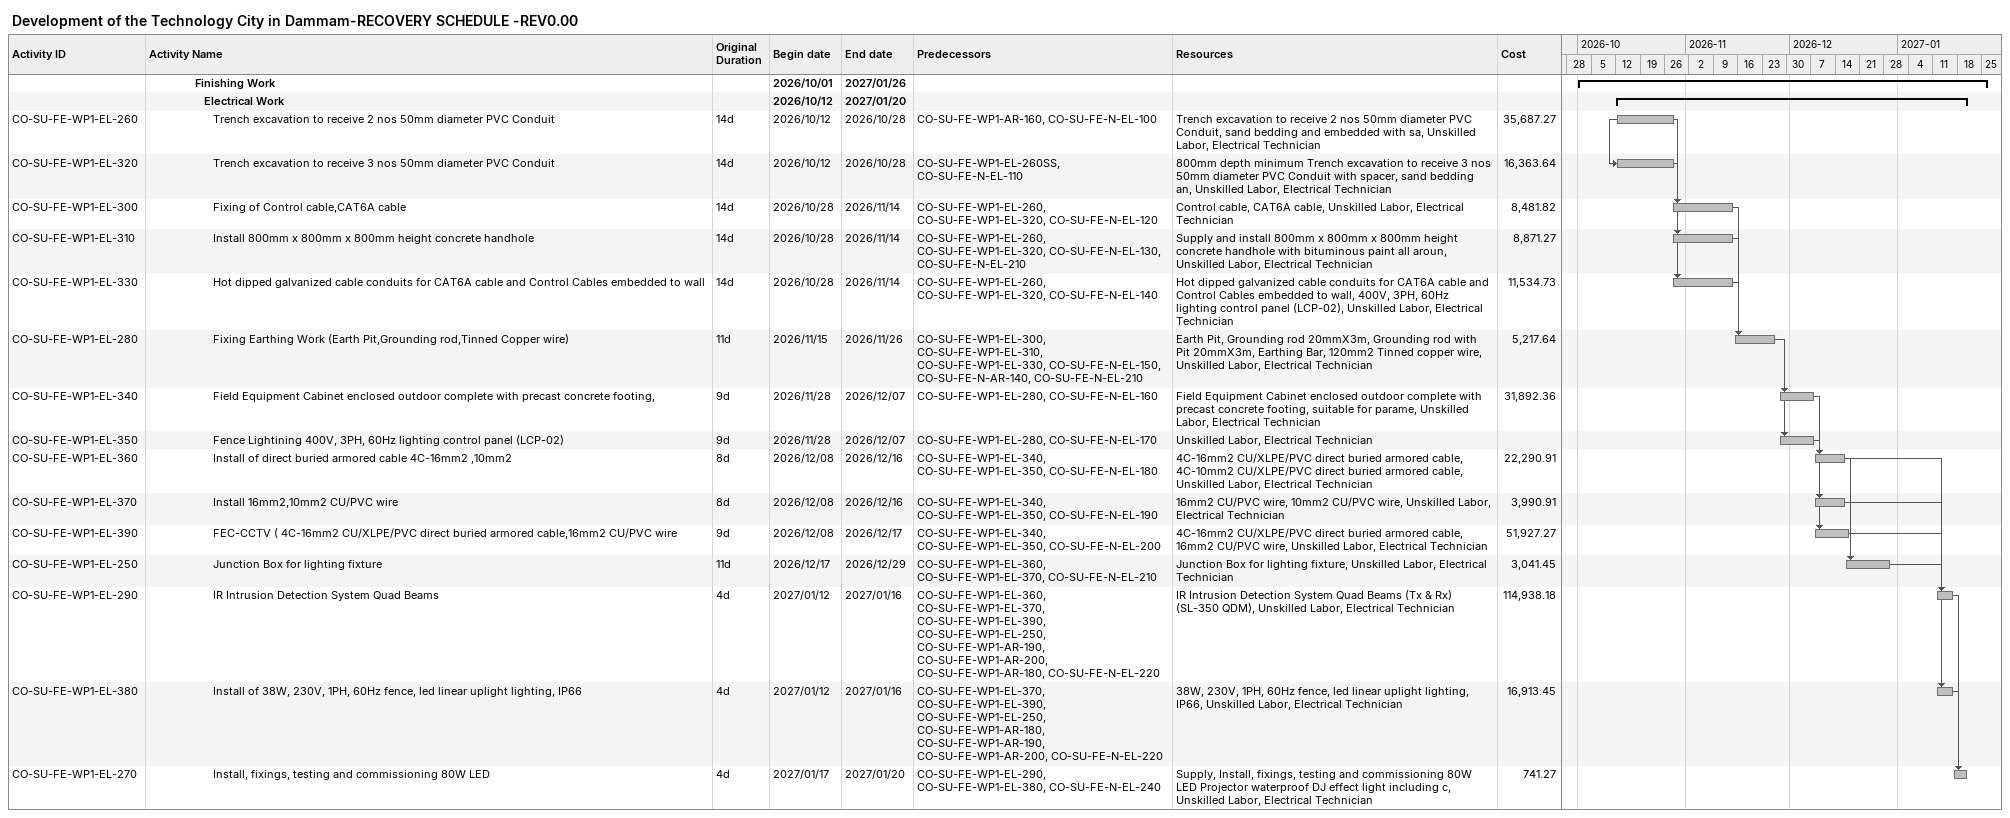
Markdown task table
Development of the Technology City in Dammam-RECOVERY SCHEDULE -REV0.00

| ID | Level | Task | Original duration | Start | Finish | Predecessors | Resources | Cost |
|---|---|---|---|---|---|---|---|---|
|  | 6 | **Finishing Work** |  | 2026-10-01 | 2027-01-26 |  |  |  |
|  | 7 | **Electrical Work** |  | 2026-10-12 | 2027-01-20 |  |  |  |
| CO-SU-FE-WP1-EL-260 | 8 | Trench excavation to receive 2 nos 50mm diameter PVC Conduit | 14d | 2026-10-12 | 2026-10-28 | CO-SU-FE-WP1-AR-160, CO-SU-FE-N-EL-100 | Trench excavation to receive 2 nos 50mm diameter PVC Conduit, sand bedding and embedded with sa, Unskilled Labor, Electrical Technician | 35687.27 |
| CO-SU-FE-WP1-EL-320 | 8 | Trench excavation to receive 3 nos 50mm diameter PVC Conduit | 14d | 2026-10-12 | 2026-10-28 | CO-SU-FE-WP1-EL-260SS, CO-SU-FE-N-EL-110 | 800mm depth minimum Trench excavation to receive 3 nos 50mm diameter PVC Conduit with spacer, sand bedding an, Unskilled Labor, Electrical Technician | 16363.64 |
| CO-SU-FE-WP1-EL-300 | 8 | Fixing of Control cable,CAT6A cable | 14d | 2026-10-28 | 2026-11-14 | CO-SU-FE-WP1-EL-260, CO-SU-FE-WP1-EL-320, CO-SU-FE-N-EL-120 | Control cable, CAT6A cable, Unskilled Labor, Electrical Technician | 8481.82 |
| CO-SU-FE-WP1-EL-310 | 8 | Install 800mm x 800mm x 800mm height concrete handhole | 14d | 2026-10-28 | 2026-11-14 | CO-SU-FE-WP1-EL-260, CO-SU-FE-WP1-EL-320, CO-SU-FE-N-EL-130, CO-SU-FE-N-EL-210 | Supply and install 800mm x 800mm x 800mm height concrete handhole with bituminous paint all aroun, Unskilled Labor, Electrical Technician | 8871.27 |
| CO-SU-FE-WP1-EL-330 | 8 | Hot dipped galvanized cable conduits for CAT6A cable and Control Cables embedded to wall | 14d | 2026-10-28 | 2026-11-14 | CO-SU-FE-WP1-EL-260, CO-SU-FE-WP1-EL-320, CO-SU-FE-N-EL-140 | Hot dipped galvanized cable conduits for CAT6A cable and Control Cables embedded to wall, 400V, 3PH, 60Hz lighting control panel (LCP-02), Unskilled Labor, Electrical Technician | 11534.73 |
| CO-SU-FE-WP1-EL-280 | 8 | Fixing Earthing Work (Earth Pit,Grounding rod,Tinned Copper wire) | 11d | 2026-11-15 | 2026-11-26 | CO-SU-FE-WP1-EL-300, CO-SU-FE-WP1-EL-310, CO-SU-FE-WP1-EL-330, CO-SU-FE-N-EL-150, CO-SU-FE-N-AR-140, CO-SU-FE-N-EL-210 | Earth Pit, Grounding rod 20mmX3m, Grounding rod with Pit 20mmX3m, Earthing Bar, 120mm2 Tinned copper wire, Unskilled Labor, Electrical Technician | 5217.64 |
| CO-SU-FE-WP1-EL-340 | 8 | Field Equipment Cabinet enclosed outdoor complete with precast concrete footing, | 9d | 2026-11-28 | 2026-12-07 | CO-SU-FE-WP1-EL-280, CO-SU-FE-N-EL-160 | Field Equipment Cabinet enclosed outdoor complete with precast concrete footing, suitable for parame, Unskilled Labor, Electrical Technician | 31892.36 |
| CO-SU-FE-WP1-EL-350 | 8 | Fence Lightining 400V, 3PH, 60Hz lighting control panel (LCP-02) | 9d | 2026-11-28 | 2026-12-07 | CO-SU-FE-WP1-EL-280, CO-SU-FE-N-EL-170 | Unskilled Labor, Electrical Technician |  |
| CO-SU-FE-WP1-EL-360 | 8 | Install of direct buried armored cable 4C-16mm2 ,10mm2 | 8d | 2026-12-08 | 2026-12-16 | CO-SU-FE-WP1-EL-340, CO-SU-FE-WP1-EL-350, CO-SU-FE-N-EL-180 | 4C-16mm2 CU/XLPE/PVC direct buried armored cable, 4C-10mm2 CU/XLPE/PVC direct buried armored cable, Unskilled Labor, Electrical Technician | 22290.91 |
| CO-SU-FE-WP1-EL-370 | 8 | Install 16mm2,10mm2 CU/PVC wire | 8d | 2026-12-08 | 2026-12-16 | CO-SU-FE-WP1-EL-340, CO-SU-FE-WP1-EL-350, CO-SU-FE-N-EL-190 | 16mm2 CU/PVC wire, 10mm2 CU/PVC wire, Unskilled Labor, Electrical Technician | 3990.91 |
| CO-SU-FE-WP1-EL-390 | 8 | FEC-CCTV ( 4C-16mm2 CU/XLPE/PVC direct buried armored cable,16mm2 CU/PVC wire | 9d | 2026-12-08 | 2026-12-17 | CO-SU-FE-WP1-EL-340, CO-SU-FE-WP1-EL-350, CO-SU-FE-N-EL-200 | 4C-16mm2 CU/XLPE/PVC direct buried armored cable, 16mm2 CU/PVC wire, Unskilled Labor, Electrical Technician | 51927.27 |
| CO-SU-FE-WP1-EL-250 | 8 | Junction Box for lighting fixture | 11d | 2026-12-17 | 2026-12-29 | CO-SU-FE-WP1-EL-360, CO-SU-FE-WP1-EL-370, CO-SU-FE-N-EL-210 | Junction Box for lighting fixture, Unskilled Labor, Electrical Technician | 3041.45 |
| CO-SU-FE-WP1-EL-290 | 8 | IR Intrusion Detection System Quad Beams | 4d | 2027-01-12 | 2027-01-16 | CO-SU-FE-WP1-EL-360, CO-SU-FE-WP1-EL-370, CO-SU-FE-WP1-EL-390, CO-SU-FE-WP1-EL-250, CO-SU-FE-WP1-AR-190, CO-SU-FE-WP1-AR-200, CO-SU-FE-WP1-AR-180, CO-SU-FE-N-EL-220 | IR Intrusion Detection System Quad Beams (Tx & Rx) (SL-350 QDM), Unskilled Labor, Electrical Technician | 114938.18 |
| CO-SU-FE-WP1-EL-380 | 8 | Install of 38W, 230V, 1PH, 60Hz fence, led linear uplight lighting, IP66 | 4d | 2027-01-12 | 2027-01-16 | CO-SU-FE-WP1-EL-370, CO-SU-FE-WP1-EL-390, CO-SU-FE-WP1-EL-250, CO-SU-FE-WP1-AR-180, CO-SU-FE-WP1-AR-190, CO-SU-FE-WP1-AR-200, CO-SU-FE-N-EL-220 | 38W, 230V, 1PH, 60Hz fence, led linear uplight lighting, IP66, Unskilled Labor, Electrical Technician | 16913.45 |
| CO-SU-FE-WP1-EL-270 | 8 | Install, fixings, testing and commissioning 80W LED | 4d | 2027-01-17 | 2027-01-20 | CO-SU-FE-WP1-EL-290, CO-SU-FE-WP1-EL-380, CO-SU-FE-N-EL-240 | Supply, Install, fixings, testing and commissioning 80W LED Projector waterproof DJ effect light including c, Unskilled Labor, Electrical Technician | 741.27 |
